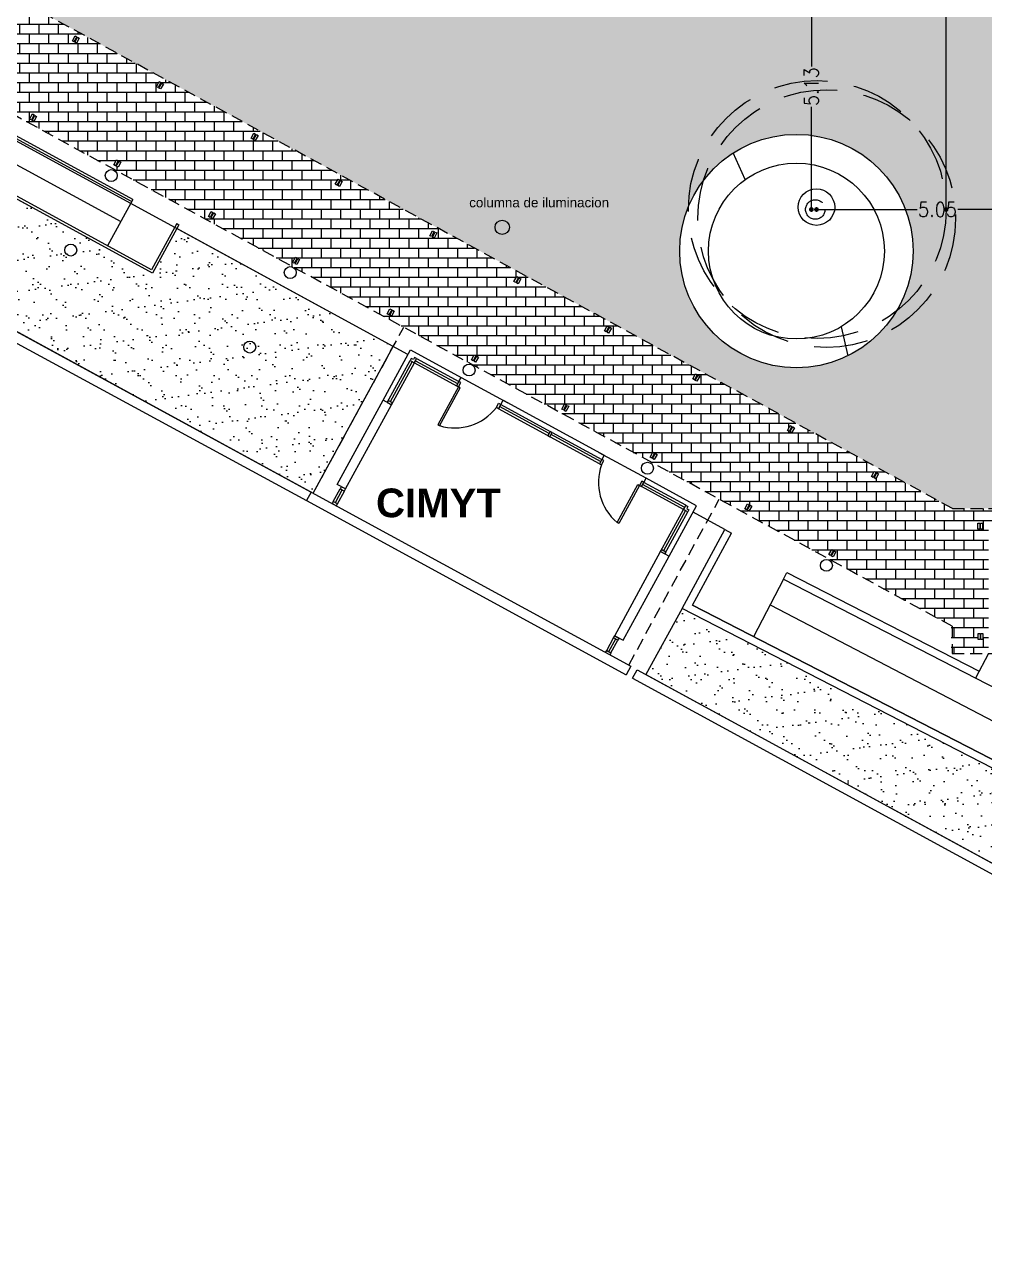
# Model space of a CAD drawing. Header units: millimetres. Extents: x -735 to -481, y 85 to 450.
# Drawn here: x -690.57 to -670.54, y 178.29 to 204 of the extents above; entities that cross this region are included whole.
import ezdxf

# ---------------------------------------------------------------- set-up
doc = ezdxf.new("R2010")
doc.units = ezdxf.units.MM
doc.header["$PDMODE"] = 35
doc.header["$PDSIZE"] = -2
doc.linetypes.add('DASHED', pattern=[0.75, 0.5, -0.25])
doc.layers.get('0').update_dxf_attribs({"color": 6, "linetype": 'CONTINUOUS'})
doc.layers.get('Defpoints').update_dxf_attribs({"linetype": 'CONTINUOUS'})
for name, color, linetype in [('1', 1, 'CONTINUOUS'), ('A-CARPINTERIAS PUERTAS', 2, 'CONTINUOUS'), ('A-MUROS', 5, 'CONTINUOUS'), ('dib - cotas', 1, 'CONTINUOUS'), ('dib - muro vista1', 1, 'CONTINUOUS'), ('dib - muro vista2', 2, 'CONTINUOUS'), ('dib - texto', 2, 'CONTINUOUS'), ('dib-verde', 64, 'CONTINUOUS'), ('E-COLUMNAS CILINDRICAS', 6, 'CONTINUOUS'), ('ESTRUCTURA', 6, 'CONTINUOUS'), ('fino', 8, 'CONTINUOUS'), ('proyeccion arboles', 94, 'DASHED'), ('SOLADOS EXTERIORES', 8, 'CONTINUOUS'), ('VISTA2', 2, 'CONTINUOUS'), ('VISTA4', 3, 'CONTINUOUS')]:
    doc.layers.add(name, color=color, linetype=linetype)
doc.styles.add('ROMANS', font='romans', dxfattribs={"width": 0.9})
doc.styles.get("Standard").update_dxf_attribs({"font": 'arial.ttf'})
doc.styles.add('STYLE1', font='swisseb.ttf', dxfattribs={"width": 1.32})
doc.dimstyles.new('COTAS1', dxfattribs={"dimtxt": 0.3, "dimasz": 0.1, "dimexe": 0.6, "dimexo": 0.2, "dimgap": 0.01, "dimtad": 0, "dimzin": 0, "dimdsep": 46, "dimtxsty": 'ROMANS', "dimblk": 'DOT', "dimcen": 2.5, "dimse1": 1, "dimse2": 1, "dimclrd": 256, "dimclre": 1, "dimclrt": 256, "dimadec": 0, "dimazin": 0, "dimtfac": 1, "dimtofl": 0, "dimtmove": 2, "dimatfit": 3, "dimldrblk": 'ARCHTICK', "dimfxl": 1, "dimtolj": 1, "dimtzin": 0, "dimarcsym": 0})

# ---------------------------------------------------------------- blocks, each defined once
blk = doc.blocks.new('A3D6')
for centre, radius in [((0.018, 0), 1.2), ((0.106, -0.084), 1.2), ((0, 0), 0.0906)]:
    blk.add_circle(centre, radius)
blk = doc.blocks.new('_Dot')
at = {"color": 0, "linetype": 'ByBlock', "lineweight": -2}
blk.add_line((-0.5, 0), (-1, 0), dxfattribs=at)
at = {"color": 0, "linetype": 'ByBlock', "const_width": 0.5}
blk.add_lwpolyline([(-0.25, 0, 1), (0.25, 0, 1)], format="xyb", close=True, dxfattribs=at)
blk = doc.blocks.new('*D103')
at = {"layer": '1', "lineweight": -2, "transparency": 16777216}
for p, q in [((-673.946, 200.144), (-671.942, 200.144)), ((-669.096, 200.144), (-671.099, 200.144))]:
    blk.add_line(p, q, dxfattribs=at)
at = {"layer": 'Defpoints', "color": 0, "transparency": 16777216}
for p in [(-674.046, 200.314), (-674.046, 200.144), (-668.996, 200.314)]:
    blk.add_point(p, dxfattribs=at)
at = {"layer": '1', "lineweight": -2, "transparency": 16777216, "xscale": 0.1, "yscale": 0.1, "zscale": 0.1, "rotation": 180}
blk.add_blockref('_Dot', (-674.046, 200.144), dxfattribs=at)
at = {"layer": '1', "lineweight": -2, "transparency": 16777216, "xscale": 0.1, "yscale": 0.1, "zscale": 0.1}
blk.add_blockref('_Dot', (-668.996, 200.144), dxfattribs=at)
at = {"layer": '1', "transparency": 16777216, "insert": (-671.521, 200.144), "char_height": 0.3, "attachment_point": 5, "style": 'ROMANS'}
blk.add_mtext('\\A1;5.05', dxfattribs=at)
blk = doc.blocks.new('_ARCHTICK')
at = {"color": 0, "linetype": 'ByBlock', "const_width": 0.00381}
blk.add_lwpolyline([(-0.0127, -0.0127), (0.0127, 0.0127)], dxfattribs=at)
blk = doc.blocks.new('*D106')
at = {"layer": '1', "lineweight": -2, "transparency": 16777216}
for p, q in [((-671.341, 212.502), (-671.341, 206.904)), ((-671.341, 200.244), (-671.341, 205.842))]:
    blk.add_line(p, q, dxfattribs=at)
at = {"layer": 'Defpoints', "color": 0, "transparency": 16777216}
for p in [(-671.344, 212.602), (-674.021, 200.144), (-671.341, 200.144)]:
    blk.add_point(p, dxfattribs=at)
at = {"layer": '1', "lineweight": -2, "transparency": 16777216, "xscale": 0.1, "yscale": 0.1, "zscale": 0.1}
for p, rotation in [((-671.341, 212.602), 90), ((-671.341, 200.144), 270)]:
    blk.add_blockref('_Dot', p, dxfattribs=dict(at, rotation=rotation))
at = {"layer": '1', "transparency": 16777216, "insert": (-671.341, 206.373), "char_height": 0.3, "attachment_point": 5, "rotation": 90, "style": 'ROMANS'}
blk.add_mtext('\\A1;12.46', dxfattribs=at)
blk = doc.blocks.new('*D113')
at = {"layer": '1', "lineweight": -2, "transparency": 16777216}
for p, q in [((-674.152, 205.174), (-674.152, 203.13)), ((-674.152, 200.244), (-674.152, 202.287))]:
    blk.add_line(p, q, dxfattribs=at)
at = {"layer": 'Defpoints', "color": 0, "transparency": 16777216}
for p in [(-674.152, 205.274), (-673.953, 205.274), (-674.071, 200.144)]:
    blk.add_point(p, dxfattribs=at)
at = {"layer": '1', "lineweight": -2, "transparency": 16777216, "xscale": 0.1, "yscale": 0.1, "zscale": 0.1}
for p, rotation in [((-674.152, 205.274), 90), ((-674.152, 200.144), 270)]:
    blk.add_blockref('_Dot', p, dxfattribs=dict(at, rotation=rotation))
at = {"layer": '1', "transparency": 16777216, "insert": (-674.152, 202.709), "char_height": 0.3, "attachment_point": 5, "rotation": 90, "style": 'ROMANS'}
blk.add_mtext('\\A1;5.13', dxfattribs=at)

msp = doc.modelspace()

# ---------------------------------------------------------------- hatches: boundary and pattern name
at = {"layer": 'dib-verde'}
h = msp.add_hatch(dxfattribs=at)
h.set_pattern_fill('AR-SAND', color=256, scale=0.01, style=0)
h.paths.add_polyline_path([(-692.309, 201.219), (-692.308, 198.45), (-684.55, 194.221), (-682.881, 197.283), (-687.44, 199.769), (-687.903, 198.817)])
h = msp.add_hatch(dxfattribs=at)
h.set_pattern_fill('AR-SAND', color=256, scale=0.01, style=0)
h.paths.add_polyline_path([(-676.852, 191.816), (-677.605, 190.435), (-663.118, 182.537), (-662.218, 184.286)])
at = {"layer": 'fino'}
h = msp.add_hatch(dxfattribs=at)
h.set_pattern_fill('AR-B816', color=256, scale=0.001, style=0)
edge = h.paths.add_edge_path(flags=0)
edge.add_arc((-674.465, 199.277), 1.836, 0, 360)
edge = h.paths.add_edge_path(flags=16)
edge.add_arc((-674.465, 199.277), 2.436, 0, 360)
edge = h.paths.add_edge_path(flags=0)
edge.add_arc((-674.465, 199.277), 1.836, 0, 360)
h.paths.add_polyline_path([(-690.51, 232.581), (-692.31, 232.659), (-692.31, 205.449), (-692.31, 205.404), (-671.209, 193.902), (-668.995, 193.902), (-668.995, 225.823), (-668.995, 225.824), (-668.996, 225.824), (-668.996, 226.324), (-668.995, 226.273), (-669.996, 226.273), (-669.996, 205.274), (-678.604, 205.274), (-678.602, 205.274), (-681.602, 205.274), (-681.604, 205.274), (-683.666, 205.274), (-683.663, 210.743), (-690.51, 210.743)])
h.paths.add_polyline_path([(-691.737, 229.263), (-691.137, 229.263), (-691.137, 228.663), (-691.737, 228.663)], flags=16)
h = msp.add_hatch(dxfattribs=at)
h.set_pattern_fill('AR-B816', color=256, scale=0.001, style=0)
h.paths.add_polyline_path([(-692.31, 205.404), (-692.309, 202.944), (-682.706, 197.709), (-671.237, 191.456), (-671.234, 193.915)])
h.paths.add_polyline_path([(-691.965, 202.983), (-692.023, 202.878), (-692.058, 202.898), (-692, 203.003)], flags=16)
h.paths.add_polyline_path([(-689.578, 203.665), (-689.52, 203.77), (-689.485, 203.751), (-689.544, 203.646)], flags=16)
h.paths.add_polyline_path([(-692.018, 203.012), (-692.076, 202.907), (-692.111, 202.927), (-692.053, 203.032)], flags=16)
h.paths.add_polyline_path([(-689.526, 203.636), (-689.468, 203.741), (-689.433, 203.722), (-689.491, 203.617)], flags=16)
h.paths.add_polyline_path([(-690.41, 202.138), (-690.375, 202.118), (-690.434, 202.013), (-690.469, 202.033)], flags=16)
h.paths.add_polyline_path([(-690.358, 202.109), (-690.323, 202.089), (-690.381, 201.984), (-690.416, 202.004)], flags=16)
h.paths.add_polyline_path([(-687.822, 202.708), (-687.764, 202.813), (-687.729, 202.794), (-687.788, 202.689)], flags=16)
h.paths.add_polyline_path([(-687.77, 202.679), (-687.712, 202.784), (-687.677, 202.764), (-687.735, 202.66)], flags=16)
h.paths.add_polyline_path([(-688.654, 201.18), (-688.619, 201.161), (-688.678, 201.056), (-688.713, 201.075)], flags=16)
h.paths.add_polyline_path([(-688.602, 201.151), (-688.567, 201.132), (-688.625, 201.027), (-688.66, 201.046)], flags=16)
h.paths.add_polyline_path([(-685.847, 201.631), (-685.789, 201.736), (-685.754, 201.717), (-685.812, 201.612)], flags=16)
h.paths.add_polyline_path([(-686.679, 200.103), (-686.644, 200.084), (-686.702, 199.979), (-686.737, 199.999)], flags=16)
h.paths.add_polyline_path([(-685.795, 201.602), (-685.736, 201.707), (-685.701, 201.688), (-685.76, 201.583)], flags=16)
h.paths.add_polyline_path([(-686.626, 200.074), (-686.591, 200.055), (-686.65, 199.95), (-686.685, 199.969)], flags=16)
h.paths.add_polyline_path([(-684.091, 200.674), (-684.033, 200.779), (-683.998, 200.759), (-684.056, 200.655)], flags=16)
h.paths.add_polyline_path([(-684.923, 199.146), (-684.888, 199.127), (-684.946, 199.022), (-684.981, 199.041)], flags=16)
h.paths.add_polyline_path([(-684.038, 200.645), (-683.98, 200.75), (-683.945, 200.73), (-684.004, 200.625)], flags=16)
h.paths.add_polyline_path([(-684.87, 199.117), (-684.835, 199.098), (-684.894, 198.993), (-684.929, 199.012)], flags=16)
h.paths.add_polyline_path([(-682.116, 199.597), (-682.058, 199.702), (-682.023, 199.683), (-682.081, 199.578)], flags=16)
h.paths.add_polyline_path([(-682.948, 198.069), (-682.913, 198.05), (-682.971, 197.945), (-683.006, 197.965)], flags=16)
h.paths.add_polyline_path([(-682.063, 199.568), (-682.005, 199.673), (-681.97, 199.654), (-682.028, 199.549)], flags=16)
h.paths.add_polyline_path([(-682.895, 198.04), (-682.86, 198.021), (-682.918, 197.916), (-682.953, 197.935)], flags=16)
h.paths.add_polyline_path([(-680.36, 198.64), (-680.301, 198.745), (-680.267, 198.725), (-680.325, 198.62)], flags=16)
h.paths.add_polyline_path([(-681.192, 197.112), (-681.157, 197.093), (-681.215, 196.988), (-681.25, 197.007)], flags=16)
h.paths.add_polyline_path([(-680.307, 198.611), (-680.249, 198.716), (-680.214, 198.696), (-680.272, 198.591)], flags=16)
h.paths.add_polyline_path([(-681.139, 197.083), (-681.104, 197.064), (-681.162, 196.959), (-681.197, 196.978)], flags=16)
h.paths.add_polyline_path([(-678.472, 197.611), (-678.414, 197.716), (-678.379, 197.696), (-678.437, 197.592)], flags=16)
h.paths.add_polyline_path([(-679.304, 196.083), (-679.269, 196.064), (-679.327, 195.959), (-679.362, 195.978)], flags=16)
h.paths.add_polyline_path([(-678.42, 197.582), (-678.362, 197.687), (-678.327, 197.667), (-678.385, 197.562)], flags=16)
h.paths.add_polyline_path([(-679.252, 196.054), (-679.217, 196.035), (-679.275, 195.93), (-679.31, 195.949)], flags=16)
h.paths.add_polyline_path([(-676.629, 196.606), (-676.57, 196.711), (-676.535, 196.691), (-676.594, 196.586)], flags=16)
h.paths.add_polyline_path([(-677.46, 195.078), (-677.425, 195.059), (-677.484, 194.954), (-677.519, 194.973)], flags=16)
h.paths.add_polyline_path([(-676.576, 196.577), (-676.518, 196.682), (-676.483, 196.662), (-676.541, 196.557)], flags=16)
h.paths.add_polyline_path([(-677.408, 195.049), (-677.373, 195.03), (-677.431, 194.925), (-677.466, 194.944)], flags=16)
h.paths.add_polyline_path([(-674.653, 195.529), (-674.595, 195.634), (-674.56, 195.615), (-674.618, 195.51)], flags=16)
h.paths.add_polyline_path([(-675.485, 194.001), (-675.45, 193.982), (-675.509, 193.877), (-675.543, 193.896)], flags=16)
h.paths.add_polyline_path([(-674.601, 195.5), (-674.543, 195.605), (-674.508, 195.585), (-674.566, 195.481)], flags=16)
h.paths.add_polyline_path([(-675.433, 193.972), (-675.398, 193.953), (-675.456, 193.848), (-675.491, 193.867)], flags=16)
h.paths.add_polyline_path([(-672.897, 194.572), (-672.839, 194.677), (-672.804, 194.657), (-672.862, 194.552)], flags=16)
h.paths.add_polyline_path([(-673.729, 193.044), (-673.694, 193.025), (-673.753, 192.92), (-673.787, 192.939)], flags=16)
h.paths.add_polyline_path([(-672.845, 194.543), (-672.787, 194.648), (-672.752, 194.628), (-672.81, 194.523)], flags=16)
h.paths.add_polyline_path([(-673.677, 193.015), (-673.642, 192.996), (-673.7, 192.891), (-673.735, 192.91)], flags=16)
h = msp.add_hatch(dxfattribs=at)
h.set_pattern_fill('AR-B816', color=256, scale=0.001, style=0)
h.paths.add_polyline_path([(-668.996, 193.804), (-668.996, 193.902), (-671.209, 193.902), (-671.234, 193.915), (-671.237, 190.878), (-670.459, 190.877), (-670.456, 193.605), (-668.996, 193.604)])
h.paths.add_polyline_path([(-670.58, 193.593), (-670.58, 193.473), (-670.62, 193.473), (-670.62, 193.593)], flags=16)
h.paths.add_polyline_path([(-670.64, 193.593), (-670.64, 193.473), (-670.68, 193.473), (-670.68, 193.593)], flags=16)
h.paths.add_polyline_path([(-670.573, 191.29), (-670.573, 191.17), (-670.613, 191.17), (-670.613, 191.29)], flags=16)
h.paths.add_polyline_path([(-670.633, 191.29), (-670.633, 191.17), (-670.673, 191.17), (-670.673, 191.29)], flags=16)

# ---------------------------------------------------------------- linework, layer by layer
at = {"layer": 'A-CARPINTERIAS PUERTAS'}
for p, q in [((-683.007, 196.113), (-682.528, 196.991)), ((-682.416, 196.987), (-681.538, 196.509)), ((-682.392, 197.031), (-681.514, 196.552)), ((-682.939, 196.133), (-682.484, 196.967)), ((-682.919, 196.065), (-682.44, 196.943)), ((-682.44, 196.943), (-681.562, 196.465)), ((-681.514, 196.552), (-681.562, 196.465)), ((-681.518, 196.441), (-681.47, 196.529)), ((-681.492, 196.54), (-681.514, 196.552)), ((-681.47, 196.529), (-681.492, 196.54)), ((-681.518, 196.441), (-681.949, 195.651)), ((-681.914, 195.631), (-681.483, 196.422)), ((-681.562, 196.465), (-681.54, 196.453)), ((-681.54, 196.453), (-681.518, 196.441)), ((-681.483, 196.422), (-681.518, 196.441)), ((-682.995, 196.135), (-683.007, 196.113)), ((-683.007, 196.113), (-682.919, 196.065)), ((-682.983, 196.157), (-682.995, 196.135)), ((-682.895, 196.109), (-682.983, 196.157)), ((-682.919, 196.065), (-682.907, 196.087)), ((-682.907, 196.087), (-682.895, 196.109)), ((-678.577, 194.837), (-680.684, 195.986)), ((-679.628, 195.468), (-680.66, 196.03)), ((-680.636, 196.074), (-679.605, 195.511)), ((-678.553, 194.881), (-679.585, 195.444)), ((-679.561, 195.487), (-678.529, 194.925)), ((-676.773, 193.968), (-677.651, 194.446)), ((-684.131, 194.05), (-683.988, 194.313)), ((-684.087, 194.026), (-683.944, 194.289)), ((-684.044, 194.002), (-683.9, 194.265)), ((-683.976, 194.335), (-683.988, 194.313)), ((-683.988, 194.313), (-683.9, 194.265)), ((-683.964, 194.357), (-683.976, 194.335)), ((-683.876, 194.309), (-683.964, 194.357)), ((-683.9, 194.265), (-683.888, 194.287)), ((-683.888, 194.287), (-683.876, 194.309)), ((-678.209, 193.611), (-677.778, 194.402)), ((-677.743, 194.383), (-678.174, 193.592)), ((-677.778, 194.402), (-677.743, 194.383)), ((-676.821, 193.88), (-677.699, 194.359)), ((-676.797, 193.924), (-677.675, 194.403)), ((-684.143, 194.028), (-684.155, 194.006)), ((-684.155, 194.006), (-684.067, 193.958)), ((-684.131, 194.05), (-684.143, 194.028)), ((-684.044, 194.002), (-684.131, 194.05)), ((-684.067, 193.958), (-684.056, 193.98)), ((-684.056, 193.98), (-684.044, 194.002)), ((-677.299, 193.002), (-676.821, 193.88)), ((-677.232, 193.022), (-676.777, 193.856)), ((-677.212, 192.954), (-676.733, 193.832)), ((-678.174, 193.592), (-678.209, 193.611)), ((-677.299, 193.002), (-677.288, 193.024)), ((-677.212, 192.954), (-677.299, 193.002)), ((-677.288, 193.024), (-677.276, 193.046)), ((-677.276, 193.046), (-677.188, 192.998)), ((-677.2, 192.976), (-677.212, 192.954)), ((-677.188, 192.998), (-677.2, 192.976)), ((-678.424, 190.939), (-678.281, 191.202)), ((-678.38, 190.915), (-678.237, 191.178)), ((-678.336, 190.891), (-678.193, 191.154)), ((-678.281, 191.202), (-678.269, 191.224)), ((-678.193, 191.154), (-678.281, 191.202)), ((-678.269, 191.224), (-678.257, 191.246)), ((-678.257, 191.246), (-678.169, 191.198)), ((-678.181, 191.176), (-678.193, 191.154)), ((-678.169, 191.198), (-678.181, 191.176)), ((-678.448, 190.895), (-678.436, 190.917)), ((-678.36, 190.847), (-678.448, 190.895)), ((-678.436, 190.917), (-678.424, 190.939)), ((-678.424, 190.939), (-678.336, 190.891)), ((-678.348, 190.869), (-678.36, 190.847)), ((-678.336, 190.891), (-678.348, 190.869))]:
    msp.add_line(p, q, dxfattribs=at)
for points in [[(-682.46, 197.011), (-682.504, 197.035), (-682.528, 196.991), (-682.44, 196.943), (-682.428, 196.965), (-682.416, 196.987)], [(-682.484, 196.967), (-682.462, 196.955), (-682.44, 196.943), (-682.416, 196.987), (-682.392, 197.031), (-682.436, 197.055), (-682.46, 197.011)], [(-681.914, 195.631), (-681.949, 195.651)], [(-676.777, 193.856), (-676.799, 193.868), (-676.821, 193.88), (-676.797, 193.924), (-676.773, 193.968), (-676.729, 193.944), (-676.753, 193.9)], [(-676.753, 193.9), (-676.709, 193.876), (-676.733, 193.832), (-676.821, 193.88), (-676.809, 193.902), (-676.797, 193.924)]]:
    msp.add_lwpolyline(points, dxfattribs=at)
for points in [[(-680.68, 196.098), (-680.636, 196.074), (-680.684, 195.986), (-680.728, 196.01)], [(-679.561, 195.487), (-679.605, 195.511), (-679.652, 195.424), (-679.609, 195.4)], [(-678.485, 194.901), (-678.529, 194.925), (-678.577, 194.837), (-678.533, 194.813)], [(-677.651, 194.446), (-677.695, 194.47), (-677.743, 194.383), (-677.699, 194.359)]]:
    msp.add_lwpolyline(points, close=True, dxfattribs=at)
for centre, start, end in [((-681.592, 196.669), 252.7414, 322.6689), ((-677.511, 194.444), 160.1377, 230.0652)]:
    msp.add_arc(centre, 1.086, start, end, dxfattribs=at)
at = {"layer": 'A-MUROS'}
for p, q in [((-684.052, 194.405), (-683.094, 196.161)), ((-683.876, 194.309), (-682.919, 196.065)), ((-682.919, 196.065), (-683.094, 196.161)), ((-684.594, 194.245), (-684.69, 194.069)), ((-684.594, 194.245), (-677.921, 190.608)), ((-683.876, 194.309), (-684.052, 194.405)), ((-684.69, 194.069), (-678.017, 190.432)), ((-678.257, 191.246), (-677.299, 193.002)), ((-678.081, 191.15), (-677.124, 192.906)), ((-677.299, 193.002), (-677.124, 192.906)), ((-678.257, 191.246), (-678.081, 191.15)), ((-677.921, 190.608), (-678.017, 190.432))]:
    msp.add_line(p, q, dxfattribs=at)
msp.add_circle((-680.606, 199.772), 0.149, dxfattribs=at)
at = {"layer": 'dib - cotas'}
msp.add_lwpolyline([(-673.532, 197.696), (-673.395, 197.089)], dxfattribs=at)
at = {"layer": 'dib - muro vista1'}
for p, q in [((-688.342, 200.309), (-692.381, 202.511)), ((-688.318, 200.353), (-692.357, 202.555)), ((-683.094, 196.161), (-682.52, 197.215)), ((-682.52, 197.215), (-681.466, 196.64)), ((-681.514, 196.552), (-681.466, 196.64)), ((-681.466, 196.64), (-680.49, 196.108)), ((-680.684, 195.986), (-680.588, 196.162)), ((-680.588, 196.162), (-678.481, 195.013)), ((-677.603, 194.534), (-678.58, 195.067)), ((-678.481, 195.013), (-678.577, 194.837)), ((-677.651, 194.446), (-677.603, 194.534)), ((-676.55, 193.96), (-677.603, 194.534)), ((-677.124, 192.906), (-676.55, 193.96)), ((-675.957, 193.461), (-676.623, 193.824))]:
    msp.add_line(p, q, dxfattribs=at)
at = {"layer": 'dib - muro vista1', "linetype": 'DASHED', "ltscale": 0.5}
for p, q in [((-684.55, 194.221), (-682.662, 197.685)), ((-677.965, 190.631), (-676.077, 194.095))]:
    msp.add_line(p, q, dxfattribs=at)
at = {"layer": 'dib - muro vista1'}
for points in [[(-687.352, 199.826), (-687.903, 198.817), (-692.907, 201.545)], [(-687.396, 199.85), (-687.923, 198.884), (-692.883, 201.589)], [(-687.396, 199.85), (-687.352, 199.826)]]:
    msp.add_lwpolyline(points, dxfattribs=at)
at = {"layer": 'dib - muro vista2'}
for p, q in [((-695.561, 200.224), (-684.594, 194.245)), ((-695.673, 200.02), (-684.69, 194.069)), ((-677.885, 190.36), (-677.79, 190.536)), ((-677.885, 190.36), (-675.932, 189.295)), ((-677.79, 190.536), (-675.836, 189.471)), ((-675.932, 189.295), (-648.557, 174.372)), ((-675.836, 189.471), (-648.463, 174.549))]:
    msp.add_line(p, q, dxfattribs=at)
for points in [[(-689.52, 203.77), (-689.485, 203.751), (-689.544, 203.646), (-689.578, 203.665)], [(-689.468, 203.741), (-689.433, 203.722), (-689.491, 203.617), (-689.526, 203.636)], [(-687.764, 202.813), (-687.729, 202.794), (-687.788, 202.689), (-687.822, 202.708)], [(-687.764, 202.813), (-687.729, 202.794), (-687.788, 202.689), (-687.822, 202.708)], [(-687.712, 202.784), (-687.677, 202.764), (-687.735, 202.66), (-687.77, 202.679)], [(-687.712, 202.784), (-687.677, 202.764), (-687.735, 202.66), (-687.77, 202.679)], [(-690.41, 202.138), (-690.375, 202.118), (-690.434, 202.013), (-690.469, 202.033)], [(-690.41, 202.138), (-690.375, 202.118), (-690.434, 202.013), (-690.469, 202.033)], [(-690.41, 202.138), (-690.375, 202.118), (-690.434, 202.013), (-690.469, 202.033)], [(-690.41, 202.138), (-690.375, 202.118), (-690.434, 202.013), (-690.469, 202.033)], [(-690.358, 202.109), (-690.323, 202.089), (-690.381, 201.984), (-690.416, 202.004)], [(-690.358, 202.109), (-690.323, 202.089), (-690.381, 201.984), (-690.416, 202.004)], [(-690.358, 202.109), (-690.323, 202.089), (-690.381, 201.984), (-690.416, 202.004)], [(-690.358, 202.109), (-690.323, 202.089), (-690.381, 201.984), (-690.416, 202.004)], [(-685.789, 201.736), (-685.754, 201.717), (-685.812, 201.612), (-685.847, 201.631)], [(-685.736, 201.707), (-685.701, 201.688), (-685.76, 201.583), (-685.795, 201.602)], [(-688.654, 201.18), (-688.619, 201.161), (-688.678, 201.056), (-688.713, 201.075)], [(-688.654, 201.18), (-688.619, 201.161), (-688.678, 201.056), (-688.713, 201.075)], [(-688.602, 201.151), (-688.567, 201.132), (-688.625, 201.027), (-688.66, 201.046)], [(-688.602, 201.151), (-688.567, 201.132), (-688.625, 201.027), (-688.66, 201.046)], [(-684.033, 200.779), (-683.998, 200.759), (-684.056, 200.655), (-684.091, 200.674)], [(-683.98, 200.75), (-683.945, 200.73), (-684.004, 200.625), (-684.038, 200.645)], [(-686.679, 200.103), (-686.644, 200.084), (-686.702, 199.979), (-686.737, 199.999)], [(-686.626, 200.074), (-686.591, 200.055), (-686.65, 199.95), (-686.685, 199.969)], [(-682.058, 199.702), (-682.023, 199.683), (-682.081, 199.578), (-682.116, 199.597)], [(-682.005, 199.673), (-681.97, 199.654), (-682.028, 199.549), (-682.063, 199.568)], [(-684.923, 199.146), (-684.888, 199.127), (-684.946, 199.022), (-684.981, 199.041)], [(-684.87, 199.117), (-684.835, 199.098), (-684.894, 198.993), (-684.929, 199.012)], [(-680.301, 198.745), (-680.267, 198.725), (-680.325, 198.62), (-680.36, 198.64)], [(-680.249, 198.716), (-680.214, 198.696), (-680.272, 198.591), (-680.307, 198.611)], [(-682.948, 198.069), (-682.913, 198.05), (-682.971, 197.945), (-683.006, 197.965)], [(-682.895, 198.04), (-682.86, 198.021), (-682.918, 197.916), (-682.953, 197.935)], [(-678.414, 197.716), (-678.379, 197.696), (-678.437, 197.592), (-678.472, 197.611)], [(-678.362, 197.687), (-678.327, 197.667), (-678.385, 197.562), (-678.42, 197.582)], [(-681.192, 197.112), (-681.157, 197.093), (-681.215, 196.988), (-681.25, 197.007)], [(-681.139, 197.083), (-681.104, 197.064), (-681.162, 196.959), (-681.197, 196.978)], [(-676.57, 196.711), (-676.535, 196.691), (-676.594, 196.586), (-676.629, 196.606)], [(-676.518, 196.682), (-676.483, 196.662), (-676.541, 196.557), (-676.576, 196.577)], [(-679.304, 196.083), (-679.269, 196.064), (-679.327, 195.959), (-679.362, 195.978)], [(-679.252, 196.054), (-679.217, 196.035), (-679.275, 195.93), (-679.31, 195.949)], [(-674.595, 195.634), (-674.56, 195.615), (-674.618, 195.51), (-674.653, 195.529)], [(-674.543, 195.605), (-674.508, 195.585), (-674.566, 195.481), (-674.601, 195.5)], [(-677.46, 195.078), (-677.425, 195.059), (-677.484, 194.954), (-677.519, 194.973)], [(-677.408, 195.049), (-677.373, 195.03), (-677.431, 194.925), (-677.466, 194.944)], [(-672.839, 194.677), (-672.804, 194.657), (-672.862, 194.552), (-672.897, 194.572)], [(-672.787, 194.648), (-672.752, 194.628), (-672.81, 194.523), (-672.845, 194.543)], [(-675.485, 194.001), (-675.45, 193.982), (-675.509, 193.877), (-675.543, 193.896)], [(-675.433, 193.972), (-675.398, 193.953), (-675.456, 193.848), (-675.491, 193.867)], [(-670.64, 193.473), (-670.68, 193.473), (-670.68, 193.593), (-670.64, 193.593)], [(-670.58, 193.473), (-670.62, 193.473), (-670.62, 193.593), (-670.58, 193.593)], [(-673.729, 193.044), (-673.694, 193.025), (-673.753, 192.92), (-673.787, 192.939)], [(-673.677, 193.015), (-673.642, 192.996), (-673.7, 192.891), (-673.735, 192.91)], [(-670.633, 191.17), (-670.673, 191.17), (-670.673, 191.29), (-670.633, 191.29)], [(-670.573, 191.17), (-670.613, 191.17), (-670.613, 191.29), (-670.573, 191.29)]]:
    msp.add_lwpolyline(points, close=True, dxfattribs=at)
for points in [[(-660.837, 186.97), (-662.218, 184.286), (-676.852, 191.816), (-675.957, 193.461)], [(-660.98, 187.043), (-662.287, 184.503), (-676.634, 191.883), (-675.817, 193.384)], [(-675.957, 193.461), (-675.817, 193.384)], [(-674.736, 192.423), (-674.662, 192.565)], [(-674.736, 192.423), (-662.922, 186.346)], [(-674.662, 192.565), (-670.654, 190.503)], [(-676.634, 191.883), (-662.287, 184.503)], [(-670.459, 190.876), (-670.728, 190.361)]]:
    msp.add_lwpolyline(points, dxfattribs=at)
at = {"layer": 'dib-verde'}
for points in [[(-692.309, 201.219), (-692.308, 198.45), (-684.55, 194.221), (-682.881, 197.283), (-687.396, 199.745), (-687.903, 198.817)], [(-676.852, 191.816), (-677.605, 190.435), (-663.118, 182.537), (-662.218, 184.286)]]:
    msp.add_lwpolyline(points, close=True, dxfattribs=at)
at = {"layer": 'E-COLUMNAS CILINDRICAS'}
for centre in [(-688.765, 200.852), (-689.612, 199.298), (-685.029, 198.827), (-685.876, 197.273), (-681.297, 196.793), (-677.574, 194.743), (-673.84, 192.715)]:
    msp.add_circle(centre, 0.125, dxfattribs=at)
at = {"layer": 'ESTRUCTURA'}
for centre in [(-688.765, 200.852), (-689.612, 199.298)]:
    msp.add_circle(centre, 0.125, dxfattribs=at)
at = {"layer": 'SOLADOS EXTERIORES'}
msp.add_line((-682.574, 197.116), (-692.401, 202.473), dxfattribs=at)
for points in [[(-692.608, 202.094), (-688.569, 199.892)], [(-688.318, 200.353), (-688.844, 199.387)], [(-674.736, 192.423), (-675.362, 191.22)], [(-675.011, 191.888), (-663.233, 185.748)]]:
    msp.add_lwpolyline(points, dxfattribs=at)
for radius in [2.436, 1.836]:
    msp.add_circle((-674.465, 199.277), radius, dxfattribs=at)
at = {"layer": 'VISTA2'}
msp.add_circle((-674.047, 200.194), 0.381, dxfattribs=at)
at = {"layer": 'VISTA4', "linetype": 'DASHED', "ltscale": 0.5}
for p, q in [((-671.209, 193.902), (-692.31, 205.404)), ((-671.212, 191.443), (-692.309, 202.944)), ((-671.212, 191.443), (-671.212, 190.876)), ((-671.212, 190.876), (-598.726, 190.876))]:
    msp.add_line(p, q, dxfattribs=at)
at = {"layer": 'VISTA4'}
msp.add_lwpolyline([(-675.533, 200.771), (-675.784, 201.326)], dxfattribs=at)
at = {"layer": 'VISTA4', "linetype": 'DASHED', "ltscale": 0.5}
msp.add_lwpolyline([(-671.209, 193.902), (-668.995, 193.902)], dxfattribs=at)

# ---------------------------------------------------------------- block references
at = {"layer": 'proyeccion arboles', "ltscale": 0.04, "xscale": 2.241928333757663, "yscale": 2.241928333757663, "zscale": 2.241928333757663, "rotation": 359.9432734793619}
msp.add_blockref('A3D6', (-674.071, 200.144), dxfattribs=at)

# ---------------------------------------------------------------- texts
at = {"layer": '1', "ltscale": 2.5, "insert": (-679.835, 200.288), "char_height": 0.2, "width": 5.20923, "attachment_point": 5}
msp.add_mtext('\\A1;columna de iluminacion', dxfattribs=at)
at = {"layer": 'dib - texto', "insert": (-683.24, 194.319), "char_height": 0.6, "width": 20.056, "attachment_point": 1, "style": 'STYLE1'}
msp.add_mtext('{\\fArial|b1|i0|c0|p34;CIMYT}', dxfattribs=at)

# ---------------------------------------------------------------- dimensions: what is measured, and where the dimension line sits
at = {"layer": '1'}
for base, p1, p2, picture, middle in [((-671.341, 200.144), (-671.344, 212.602), (-674.021, 200.144), '*D106', (-671.341, 206.373)), ((-674.152, 205.274), (-674.071, 200.144), (-673.953, 205.274), '*D113', (-674.152, 202.709))]:
    dim = msp.add_linear_dim(base=base, p1=p1, p2=p2, angle=90, dimstyle='COTAS1', dxfattribs=at)
    dim.commit()
    dim.dimension.update_dxf_attribs({"geometry": picture, "text_midpoint": middle})
dim = msp.add_linear_dim(base=(-674.046, 200.144), p1=(-668.996, 200.314), p2=(-674.046, 200.314), dimstyle='COTAS1', dxfattribs=at)
dim.commit()
dim.dimension.update_dxf_attribs({"geometry": '*D103', "text_midpoint": (-671.521, 200.144)})

doc.saveas('drawing.dxf')
